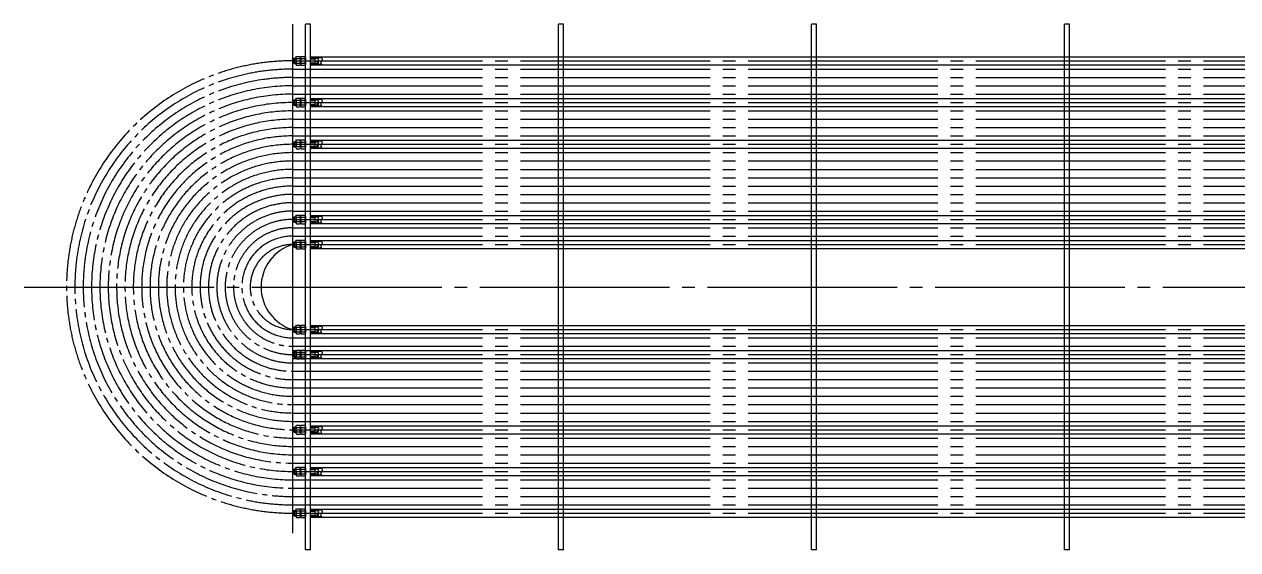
# Model space of a CAD drawing. Header units: millimetres. Extents: x 46644 to 124135, y -32003 to -3110.
# Drawn here: x 118380 to 121258, y -21487 to -20241 of the extents above; entities that cross this region are included whole.
import ezdxf

# ---------------------------------------------------------------- set-up
doc = ezdxf.new("R2010")
doc.units = ezdxf.units.MM
doc.header["$LTSCALE"] = 6
doc.linetypes.add('CENTER', pattern=[18, 15, -1, 1, -1])
for name, color, linetype in [('7_dim', 3, 'Continuous'), ('Center Line', 7, 'CENTER'), ('Slender Real Line', 30, 'Continuous'), ('粗实线', 4, 'Continuous')]:
    doc.layers.add(name, color=color, linetype=linetype)

msp = doc.modelspace()

# ---------------------------------------------------------------- hatches: boundary and pattern name
at = {"layer": 'Slender Real Line'}
h = msp.add_hatch(dxfattribs=at)
h.set_pattern_fill('ANSI31', color=256, scale=0.38, style=0)
h.set_pattern_definition([(45, (113720.0236, -32312.0753), (-0.85312433, 0.85312433), [])])
edge = h.paths.add_edge_path()
edge.add_spline(control_points=[(119076.053, -20327.802), (119077.15, -20328.854), (119079.088, -20330.712), (119076.949, -20333.846), (119076.109, -20333.882)], knot_values=[18.76688496, 18.76688496, 18.76688496, 18.76688496, 24.13478526, 28.249669, 28.249669, 28.249669, 28.249669], degree=3, periodic=0)
edge.add_spline(control_points=[(119076.141, -20327.802), (119075.225, -20328.747), (119073.52, -20330.372), (119075.118, -20333.842), (119076.042, -20333.882)], knot_values=[9.42996722, 9.42996722, 9.42996722, 9.42996722, 14.10494161, 18.65636798, 18.65636798, 18.65636798, 18.65636798], degree=3, periodic=0)
edge.add_line((119076.042, -20333.882), (119076.109, -20333.882))
h = msp.add_hatch(dxfattribs=at)
h.set_pattern_fill('ANSI31', color=256, scale=0.38, style=0)
h.set_pattern_definition([(45, (113720.0236, -32411.0753), (-0.85312433, 0.85312433), [])])
edge = h.paths.add_edge_path()
edge.add_spline(control_points=[(119076.053, -20426.802), (119077.15, -20427.854), (119079.088, -20429.712), (119076.949, -20432.846), (119076.109, -20432.882)], knot_values=[18.76688496, 18.76688496, 18.76688496, 18.76688496, 24.13478526, 28.249669, 28.249669, 28.249669, 28.249669], degree=3, periodic=0)
edge.add_spline(control_points=[(119076.141, -20426.802), (119075.225, -20427.747), (119073.52, -20429.372), (119075.118, -20432.842), (119076.042, -20432.882)], knot_values=[9.42996722, 9.42996722, 9.42996722, 9.42996722, 14.10494161, 18.65636798, 18.65636798, 18.65636798, 18.65636798], degree=3, periodic=0)
edge.add_line((119076.042, -20432.882), (119076.109, -20432.882))
h = msp.add_hatch(dxfattribs=at)
h.set_pattern_fill('ANSI31', color=256, scale=0.38, style=0)
h.set_pattern_definition([(45, (113720.0236, -32510.0753), (-0.85312433, 0.85312433), [])])
edge = h.paths.add_edge_path()
edge.add_spline(control_points=[(119076.053, -20525.802), (119077.15, -20526.854), (119079.088, -20528.712), (119076.949, -20531.846), (119076.109, -20531.882)], knot_values=[18.76688496, 18.76688496, 18.76688496, 18.76688496, 24.13478526, 28.249669, 28.249669, 28.249669, 28.249669], degree=3, periodic=0)
edge.add_spline(control_points=[(119076.141, -20525.802), (119075.225, -20526.747), (119073.52, -20528.372), (119075.118, -20531.842), (119076.042, -20531.882)], knot_values=[9.42996722, 9.42996722, 9.42996722, 9.42996722, 14.10494161, 18.65636798, 18.65636798, 18.65636798, 18.65636798], degree=3, periodic=0)
edge.add_line((119076.042, -20531.882), (119076.109, -20531.882))
h = msp.add_hatch(dxfattribs=at)
h.set_pattern_fill('ANSI31', color=256, scale=0.38, style=0)
h.set_pattern_definition([(45, (113720.0236, -32688.2753), (-0.85312433, 0.85312433), [])])
edge = h.paths.add_edge_path()
edge.add_spline(control_points=[(119076.053, -20704.002), (119077.15, -20705.054), (119079.088, -20706.912), (119076.949, -20710.046), (119076.109, -20710.082)], knot_values=[18.76688496, 18.76688496, 18.76688496, 18.76688496, 24.13478526, 28.249669, 28.249669, 28.249669, 28.249669], degree=3, periodic=0)
edge.add_spline(control_points=[(119076.141, -20704.002), (119075.225, -20704.947), (119073.52, -20706.572), (119075.118, -20710.042), (119076.042, -20710.082)], knot_values=[9.42996722, 9.42996722, 9.42996722, 9.42996722, 14.10494161, 18.65636798, 18.65636798, 18.65636798, 18.65636798], degree=3, periodic=0)
edge.add_line((119076.042, -20710.082), (119076.109, -20710.082))
h = msp.add_hatch(dxfattribs=at)
h.set_pattern_fill('ANSI31', color=256, scale=0.38, style=0)
h.set_pattern_definition([(45, (113720.0236, -32747.6753), (-0.85312433, 0.85312433), [])])
edge = h.paths.add_edge_path()
edge.add_spline(control_points=[(119076.053, -20763.402), (119077.15, -20764.454), (119079.088, -20766.312), (119076.949, -20769.446), (119076.109, -20769.482)], knot_values=[18.76688496, 18.76688496, 18.76688496, 18.76688496, 24.13478526, 28.249669, 28.249669, 28.249669, 28.249669], degree=3, periodic=0)
edge.add_spline(control_points=[(119076.141, -20763.402), (119075.225, -20764.347), (119073.52, -20765.972), (119075.118, -20769.442), (119076.042, -20769.482)], knot_values=[9.42996722, 9.42996722, 9.42996722, 9.42996722, 14.10494161, 18.65636798, 18.65636798, 18.65636798, 18.65636798], degree=3, periodic=0)
edge.add_line((119076.042, -20769.482), (119076.109, -20769.482))
h = msp.add_hatch(dxfattribs=at)
h.set_pattern_fill('ANSI31', color=256, scale=0.38, style=0)
h.set_pattern_definition([(45, (113720.0236, -32949.2733), (-0.85312433, 0.85312433), [])])
edge = h.paths.add_edge_path()
edge.add_spline(control_points=[(119076.053, -20965), (119077.15, -20966.052), (119079.088, -20967.91), (119076.949, -20971.044), (119076.109, -20971.08)], knot_values=[18.76688496, 18.76688496, 18.76688496, 18.76688496, 24.13478526, 28.249669, 28.249669, 28.249669, 28.249669], degree=3, periodic=0)
edge.add_spline(control_points=[(119076.141, -20965), (119075.225, -20965.945), (119073.52, -20967.57), (119075.118, -20971.04), (119076.042, -20971.08)], knot_values=[9.42996722, 9.42996722, 9.42996722, 9.42996722, 14.10494161, 18.65636798, 18.65636798, 18.65636798, 18.65636798], degree=3, periodic=0)
edge.add_line((119076.042, -20971.08), (119076.109, -20971.08))
h = msp.add_hatch(dxfattribs=at)
h.set_pattern_fill('ANSI31', color=256, scale=0.38, style=0)
h.set_pattern_definition([(45, (113720.0236, -33008.6733), (-0.85312433, 0.85312433), [])])
edge = h.paths.add_edge_path()
edge.add_spline(control_points=[(119076.053, -21024.4), (119077.15, -21025.452), (119079.088, -21027.31), (119076.949, -21030.444), (119076.109, -21030.48)], knot_values=[18.76688496, 18.76688496, 18.76688496, 18.76688496, 24.13478526, 28.249669, 28.249669, 28.249669, 28.249669], degree=3, periodic=0)
edge.add_spline(control_points=[(119076.141, -21024.4), (119075.225, -21025.345), (119073.52, -21026.97), (119075.118, -21030.44), (119076.042, -21030.48)], knot_values=[9.42996722, 9.42996722, 9.42996722, 9.42996722, 14.10494161, 18.65636798, 18.65636798, 18.65636798, 18.65636798], degree=3, periodic=0)
edge.add_line((119076.042, -21030.48), (119076.109, -21030.48))
h = msp.add_hatch(dxfattribs=at)
h.set_pattern_fill('ANSI31', color=256, scale=0.38, style=0)
h.set_pattern_definition([(45, (113720.0236, -33186.8733), (-0.85312433, 0.85312433), [])])
edge = h.paths.add_edge_path()
edge.add_spline(control_points=[(119076.053, -21202.6), (119077.15, -21203.652), (119079.088, -21205.51), (119076.949, -21208.644), (119076.109, -21208.68)], knot_values=[18.76688496, 18.76688496, 18.76688496, 18.76688496, 24.13478526, 28.249669, 28.249669, 28.249669, 28.249669], degree=3, periodic=0)
edge.add_spline(control_points=[(119076.141, -21202.6), (119075.225, -21203.545), (119073.52, -21205.17), (119075.118, -21208.64), (119076.042, -21208.68)], knot_values=[9.42996722, 9.42996722, 9.42996722, 9.42996722, 14.10494161, 18.65636798, 18.65636798, 18.65636798, 18.65636798], degree=3, periodic=0)
edge.add_line((119076.042, -21208.68), (119076.109, -21208.68))
h = msp.add_hatch(dxfattribs=at)
h.set_pattern_fill('ANSI31', color=256, scale=0.38, style=0)
h.set_pattern_definition([(45, (113720.0236, -33285.8733), (-0.85312433, 0.85312433), [])])
edge = h.paths.add_edge_path()
edge.add_spline(control_points=[(119076.053, -21301.6), (119077.15, -21302.652), (119079.088, -21304.51), (119076.949, -21307.644), (119076.109, -21307.68)], knot_values=[18.76688496, 18.76688496, 18.76688496, 18.76688496, 24.13478526, 28.249669, 28.249669, 28.249669, 28.249669], degree=3, periodic=0)
edge.add_spline(control_points=[(119076.141, -21301.6), (119075.225, -21302.545), (119073.52, -21304.17), (119075.118, -21307.64), (119076.042, -21307.68)], knot_values=[9.42996722, 9.42996722, 9.42996722, 9.42996722, 14.10494161, 18.65636798, 18.65636798, 18.65636798, 18.65636798], degree=3, periodic=0)
edge.add_line((119076.042, -21307.68), (119076.109, -21307.68))
h = msp.add_hatch(dxfattribs=at)
h.set_pattern_fill('ANSI31', color=256, scale=0.38, style=0)
h.set_pattern_definition([(45, (113720.0236, -33384.8733), (-0.85312433, 0.85312433), [])])
edge = h.paths.add_edge_path()
edge.add_spline(control_points=[(119076.053, -21400.6), (119077.15, -21401.652), (119079.088, -21403.51), (119076.949, -21406.644), (119076.109, -21406.68)], knot_values=[18.76688496, 18.76688496, 18.76688496, 18.76688496, 24.13478526, 28.249669, 28.249669, 28.249669, 28.249669], degree=3, periodic=0)
edge.add_spline(control_points=[(119076.141, -21400.6), (119075.225, -21401.545), (119073.52, -21403.17), (119075.118, -21406.64), (119076.042, -21406.68)], knot_values=[9.42996722, 9.42996722, 9.42996722, 9.42996722, 14.10494161, 18.65636798, 18.65636798, 18.65636798, 18.65636798], degree=3, periodic=0)
edge.add_line((119076.042, -21406.68), (119076.109, -21406.68))

# ---------------------------------------------------------------- linework, layer by layer
at = {"layer": '7_dim', "color": 7}
msp.add_arc((119047.129, -20864.317), 105.419, 106.711992, 253.288008, dxfattribs=at)
at = {"layer": 'Center Line', "color": 6, "ltscale": 5}
for p, q in [((119016.815, -20327.752), (124026.815, -20327.752)), ((119016.815, -20426.752), (124026.815, -20426.752)), ((119016.815, -20525.752), (124026.815, -20525.752)), ((119016.815, -20703.952), (124026.815, -20703.952))]:
    msp.add_line(p, q, dxfattribs=at)
at = {"layer": 'Center Line', "ltscale": 5}
for p, q in [((119016.815, -20347.552), (124026.815, -20347.552)), ((119016.815, -20367.352), (124026.815, -20367.352)), ((119016.815, -20387.152), (124026.815, -20387.152)), ((119016.815, -20406.952), (124026.815, -20406.952)), ((119016.815, -20446.552), (124026.815, -20446.552)), ((119016.815, -20466.352), (124026.815, -20466.352)), ((119016.815, -20486.152), (124026.815, -20486.152)), ((119016.815, -20505.952), (124026.815, -20505.952)), ((119016.815, -20545.552), (124026.815, -20545.552)), ((119016.815, -20565.352), (124026.815, -20565.352)), ((119016.815, -20585.152), (124026.815, -20585.152)), ((119016.815, -20604.952), (124026.815, -20604.952)), ((119016.815, -20624.752), (124026.815, -20624.752)), ((119016.815, -20644.552), (124026.815, -20644.552)), ((119016.815, -20664.352), (124026.815, -20664.352)), ((119016.815, -20684.152), (124026.815, -20684.152)), ((119016.815, -20723.752), (124026.815, -20723.752)), ((119016.815, -20743.552), (124026.815, -20743.552)), ((119016.815, -20763.352), (124026.815, -20763.352)), ((118380.227, -20864.151), (124135.409, -20864.151)), ((119016.815, -20964.95), (124026.815, -20964.95)), ((119016.815, -20984.75), (124026.815, -20984.75)), ((119016.815, -21004.55), (124026.815, -21004.55)), ((119016.815, -21014.85), (124026.815, -21014.85)), ((119016.815, -21024.35), (124026.815, -21024.35)), ((119016.815, -21033.85), (124026.815, -21033.85)), ((119016.815, -21044.15), (124026.815, -21044.15)), ((119016.815, -21063.95), (124026.815, -21063.95)), ((119016.815, -21083.75), (124026.815, -21083.75)), ((119016.815, -21103.55), (124026.815, -21103.55)), ((119016.815, -21123.35), (124026.815, -21123.35)), ((119016.815, -21143.15), (124026.815, -21143.15)), ((119016.815, -21162.95), (124026.815, -21162.95)), ((119016.815, -21182.75), (124026.815, -21182.75)), ((119016.815, -21202.55), (124026.815, -21202.55)), ((119016.815, -21222.35), (124026.815, -21222.35)), ((119016.815, -21242.15), (124026.815, -21242.15)), ((119016.815, -21261.95), (124026.815, -21261.95)), ((119016.815, -21281.75), (124026.815, -21281.75)), ((119016.815, -21301.55), (124026.815, -21301.55)), ((119016.815, -21321.35), (124026.815, -21321.35)), ((119016.815, -21341.15), (124026.815, -21341.15)), ((119016.815, -21360.95), (124026.815, -21360.95)), ((119016.815, -21380.75), (124026.815, -21380.75)), ((119016.815, -21400.55), (124026.815, -21400.55))]:
    msp.add_line(p, q, dxfattribs=at)
at = {"layer": 'Center Line', "ltscale": 2}
for radius in [536.399, 516.599, 496.799, 476.999, 457.199, 437.399, 417.599, 397.799, 377.999, 358.199, 338.399, 318.599, 298.799, 278.999, 259.199, 239.399, 219.599, 199.799, 179.999, 160.199, 140.399, 120.599, 100.799]:
    msp.add_arc((119016.815, -20864.151), radius, 90, 270, dxfattribs=at)
at = {"layer": 'Slender Real Line'}
for p, q in [((119018.695, -20323.192), (119024.319, -20323.192)), ((119018.695, -20332.312), (119024.319, -20332.312)), ((119058.815, -20323.242), (119069.458, -20323.242)), ((119058.815, -20332.362), (119069.458, -20332.362)), ((119018.695, -20422.192), (119024.319, -20422.192)), ((119058.815, -20422.242), (119069.458, -20422.242)), ((119018.695, -20431.312), (119024.319, -20431.312)), ((119058.815, -20431.362), (119069.458, -20431.362)), ((119018.695, -20521.192), (119024.319, -20521.192)), ((119018.695, -20530.312), (119024.319, -20530.312)), ((119058.815, -20521.242), (119069.458, -20521.242)), ((119058.815, -20530.362), (119069.458, -20530.362)), ((119018.695, -20699.392), (119024.319, -20699.392)), ((119018.695, -20708.512), (119024.319, -20708.512)), ((119058.815, -20699.442), (119069.458, -20699.442)), ((119058.815, -20708.562), (119069.458, -20708.562)), ((119018.695, -20758.792), (119024.319, -20758.792)), ((119018.695, -20767.912), (119024.319, -20767.912)), ((119058.815, -20758.842), (119069.458, -20758.842)), ((119058.815, -20767.962), (119069.458, -20767.962)), ((119018.695, -20960.39), (119024.319, -20960.39)), ((119018.695, -20969.51), (119024.319, -20969.51)), ((119058.815, -20960.44), (119069.458, -20960.44)), ((119058.815, -20969.56), (119069.458, -20969.56)), ((119018.695, -21019.79), (119024.319, -21019.79)), ((119018.695, -21028.91), (119024.319, -21028.91)), ((119058.815, -21019.84), (119069.458, -21019.84)), ((119058.815, -21028.96), (119069.458, -21028.96)), ((119018.695, -21197.99), (119024.319, -21197.99)), ((119018.695, -21207.11), (119024.319, -21207.11)), ((119058.815, -21198.04), (119069.458, -21198.04)), ((119058.815, -21207.16), (119069.458, -21207.16)), ((119018.695, -21296.99), (119024.319, -21296.99)), ((119018.695, -21306.11), (119024.319, -21306.11)), ((119058.815, -21297.04), (119069.458, -21297.04)), ((119058.815, -21306.16), (119069.458, -21306.16)), ((119018.695, -21395.99), (119024.319, -21395.99)), ((119018.695, -21405.11), (119024.319, -21405.11)), ((119058.815, -21396.04), (119069.458, -21396.04)), ((119058.815, -21405.16), (119069.458, -21405.16))]:
    msp.add_line(p, q, dxfattribs=at)
for points in [[(119076.341, -20321.722), (119078.137, -20324.483), (119076.141, -20327.802), (119074.345, -20330.867), (119076.042, -20333.882), (119078.038, -20331.366), (119076.053, -20327.802)], [(119083.538, -20318.302), (119086.852, -20323.979), (119083.312, -20332.259), (119086.662, -20337.302)], [(119076.341, -20420.722), (119078.137, -20423.483), (119076.141, -20426.802), (119074.345, -20429.867), (119076.042, -20432.882), (119078.038, -20430.366), (119076.053, -20426.802)], [(119083.538, -20417.302), (119086.852, -20422.979), (119083.312, -20431.259), (119086.662, -20436.302)], [(119083.538, -20516.302), (119086.852, -20521.979), (119083.312, -20530.259), (119086.662, -20535.302)], [(119076.341, -20519.722), (119078.137, -20522.483), (119076.141, -20525.802), (119074.345, -20528.867), (119076.042, -20531.882), (119078.038, -20529.366), (119076.053, -20525.802)], [(119076.341, -20697.922), (119078.137, -20700.683), (119076.141, -20704.002), (119074.345, -20707.067), (119076.042, -20710.082), (119078.038, -20707.566), (119076.053, -20704.002)], [(119083.538, -20694.502), (119086.852, -20700.179), (119083.312, -20708.459), (119086.662, -20713.502)], [(119076.341, -20757.322), (119078.137, -20760.083), (119076.141, -20763.402), (119074.345, -20766.467), (119076.042, -20769.482), (119078.038, -20766.966), (119076.053, -20763.402)], [(119083.538, -20753.902), (119086.852, -20759.579), (119083.312, -20767.859), (119086.662, -20772.902)], [(119076.341, -20958.92), (119078.137, -20961.681), (119076.141, -20965), (119074.345, -20968.065), (119076.042, -20971.08), (119078.038, -20968.564), (119076.053, -20965)], [(119083.538, -20955.5), (119086.852, -20961.177), (119083.312, -20969.457), (119086.662, -20974.5)], [(119076.341, -21018.32), (119078.137, -21021.081), (119076.141, -21024.4), (119074.345, -21027.465), (119076.042, -21030.48), (119078.038, -21027.964), (119076.053, -21024.4)], [(119083.538, -21014.9), (119086.852, -21020.577), (119083.312, -21028.857), (119086.662, -21033.9)], [(119076.341, -21196.52), (119078.137, -21199.281), (119076.141, -21202.6), (119074.345, -21205.665), (119076.042, -21208.68), (119078.038, -21206.164), (119076.053, -21202.6)], [(119083.538, -21193.1), (119086.852, -21198.777), (119083.312, -21207.057), (119086.662, -21212.1)], [(119083.538, -21292.1), (119086.852, -21297.777), (119083.312, -21306.057), (119086.662, -21311.1)], [(119076.341, -21295.52), (119078.137, -21298.281), (119076.141, -21301.6), (119074.345, -21304.665), (119076.042, -21307.68), (119078.038, -21305.164), (119076.053, -21301.6)], [(119076.341, -21394.52), (119078.137, -21397.281), (119076.141, -21400.6), (119074.345, -21403.665), (119076.042, -21406.68), (119078.038, -21404.164), (119076.053, -21400.6)], [(119083.538, -21391.1), (119086.852, -21396.777), (119083.312, -21405.057), (119086.662, -21410.1)]]:
    msp.add_spline(points, degree=3, dxfattribs=at)
at = {"layer": '粗实线'}
for p, q in [((119016.815, -21448.03), (119016.815, -20241.151)), ((119046.815, -21487.151), (119046.815, -20241.151)), ((119058.815, -20241.151), (119046.815, -20241.151)), ((119058.815, -21487.151), (119058.815, -20241.151)), ((119646.815, -21487.151), (119646.815, -20241.151)), ((119658.815, -20241.151), (119646.815, -20241.151)), ((119658.815, -21487.151), (119658.815, -20241.151)), ((120246.815, -21487.151), (120246.815, -20241.151)), ((120258.815, -20241.151), (120246.815, -20241.151)), ((120258.815, -21487.151), (120258.815, -20241.151)), ((120846.815, -21487.151), (120846.815, -20241.151)), ((120858.815, -20241.151), (120846.815, -20241.151)), ((120858.815, -21487.151), (120858.815, -20241.151)), ((119020.215, -20321.672), (119018.695, -20323.192)), ((119018.695, -20323.192), (119018.695, -20332.312)), ((119020.215, -20333.832), (119018.695, -20332.312)), ((119020.215, -20321.672), (119024.319, -20321.672)), ((119020.215, -20321.672), (119020.215, -20333.832)), ((119020.215, -20333.832), (119024.319, -20333.832)), ((119024.319, -20319.853), (119025.839, -20317.221)), ((119024.319, -20319.853), (119024.319, -20335.65)), ((119024.319, -20335.65), (119025.839, -20338.282)), ((119025.839, -20317.221), (119034.047, -20317.221)), ((119025.839, -20322.486), (119034.047, -20322.486)), ((119025.839, -20333.017), (119034.047, -20333.017)), ((119025.839, -20338.282), (119034.047, -20338.282)), ((119035.567, -20319.853), (119034.047, -20317.221)), ((119035.567, -20335.65), (119034.047, -20338.282)), ((119035.567, -20319.853), (119037.087, -20317.221)), ((119035.567, -20319.853), (119035.567, -20335.65)), ((119035.567, -20335.65), (119037.087, -20338.282)), ((119037.087, -20317.221), (119045.295, -20317.221)), ((119037.087, -20322.486), (119045.295, -20322.486)), ((119037.087, -20333.017), (119045.295, -20333.017)), ((119037.087, -20338.282), (119045.295, -20338.282)), ((119046.815, -20319.853), (119045.295, -20317.221)), ((119046.815, -20335.65), (119045.295, -20338.282)), ((119045.89, -20318.252), (119046.815, -20318.252)), ((119045.89, -20337.252), (119046.815, -20337.252)), ((119046.815, -20319.853), (119046.815, -20335.65)), ((119058.804, -20333.878), (119076.33, -20333.878)), ((119058.815, -20318.252), (123873.815, -20318.252)), ((119058.815, -20319.822), (119084.897, -20319.822)), ((119058.815, -20321.722), (119076.341, -20321.722)), ((119058.815, -20335.782), (119085.178, -20335.782)), ((119058.815, -20337.252), (123873.815, -20337.252)), ((119069.458, -20321.722), (119069.458, -20333.878)), ((119020.215, -20420.672), (119018.695, -20422.192)), ((119018.695, -20422.192), (119018.695, -20431.312)), ((119020.215, -20420.672), (119024.319, -20420.672)), ((119020.215, -20420.672), (119020.215, -20432.832)), ((119024.319, -20418.853), (119025.839, -20416.221)), ((119024.319, -20418.853), (119024.319, -20434.65)), ((119025.839, -20416.221), (119034.047, -20416.221)), ((119025.839, -20421.486), (119034.047, -20421.486)), ((119035.567, -20418.853), (119034.047, -20416.221)), ((119035.567, -20418.853), (119037.087, -20416.221)), ((119035.567, -20418.853), (119035.567, -20434.65)), ((119037.087, -20416.221), (119045.295, -20416.221)), ((119037.087, -20421.486), (119045.295, -20421.486)), ((119046.815, -20418.853), (119045.295, -20416.221)), ((119045.89, -20417.252), (119046.815, -20417.252)), ((119046.815, -20418.853), (119046.815, -20434.65)), ((119058.815, -20417.252), (123873.815, -20417.252)), ((119058.815, -20418.822), (119084.897, -20418.822)), ((119058.815, -20420.722), (119076.341, -20420.722)), ((119069.458, -20420.722), (119069.458, -20432.878)), ((119020.215, -20432.832), (119018.695, -20431.312)), ((119020.215, -20432.832), (119024.319, -20432.832)), ((119024.319, -20434.65), (119025.839, -20437.282)), ((119025.839, -20432.017), (119034.047, -20432.017)), ((119025.839, -20437.282), (119034.047, -20437.282)), ((119035.567, -20434.65), (119034.047, -20437.282)), ((119035.567, -20434.65), (119037.087, -20437.282)), ((119037.087, -20432.017), (119045.295, -20432.017)), ((119037.087, -20437.282), (119045.295, -20437.282)), ((119046.815, -20434.65), (119045.295, -20437.282)), ((119045.89, -20436.252), (119046.815, -20436.252)), ((119058.804, -20432.878), (119076.33, -20432.878)), ((119058.815, -20434.782), (119085.178, -20434.782)), ((119058.815, -20436.252), (123873.815, -20436.252)), ((119024.319, -20517.853), (119025.839, -20515.221)), ((119025.839, -20515.221), (119034.047, -20515.221)), ((119035.567, -20517.853), (119034.047, -20515.221)), ((119035.567, -20517.853), (119037.087, -20515.221)), ((119037.087, -20515.221), (119045.295, -20515.221)), ((119046.815, -20517.853), (119045.295, -20515.221)), ((119045.89, -20516.252), (119046.815, -20516.252)), ((119058.815, -20516.252), (123873.815, -20516.252)), ((119020.215, -20519.672), (119018.695, -20521.192)), ((119018.695, -20521.192), (119018.695, -20530.312)), ((119020.215, -20531.832), (119018.695, -20530.312)), ((119020.215, -20519.672), (119024.319, -20519.672)), ((119020.215, -20519.672), (119020.215, -20531.832)), ((119020.215, -20531.832), (119024.319, -20531.832)), ((119024.319, -20517.853), (119024.319, -20533.65)), ((119024.319, -20533.65), (119025.839, -20536.282)), ((119025.839, -20520.486), (119034.047, -20520.486)), ((119025.839, -20531.017), (119034.047, -20531.017)), ((119025.839, -20536.282), (119034.047, -20536.282)), ((119035.567, -20533.65), (119034.047, -20536.282)), ((119035.567, -20517.853), (119035.567, -20533.65)), ((119035.567, -20533.65), (119037.087, -20536.282)), ((119037.087, -20520.486), (119045.295, -20520.486)), ((119037.087, -20531.017), (119045.295, -20531.017)), ((119037.087, -20536.282), (119045.295, -20536.282)), ((119046.815, -20533.65), (119045.295, -20536.282)), ((119045.89, -20535.252), (119046.815, -20535.252)), ((119046.815, -20517.853), (119046.815, -20533.65)), ((119058.804, -20531.878), (119076.33, -20531.878)), ((119058.815, -20517.822), (119084.897, -20517.822)), ((119058.815, -20519.722), (119076.341, -20519.722)), ((119058.815, -20533.782), (119085.178, -20533.782)), ((119058.815, -20535.252), (123873.815, -20535.252)), ((119069.458, -20519.722), (119069.458, -20531.878)), ((119020.215, -20697.872), (119018.695, -20699.392)), ((119018.695, -20699.392), (119018.695, -20708.512)), ((119020.215, -20710.032), (119018.695, -20708.512)), ((119020.215, -20697.872), (119024.319, -20697.872)), ((119020.215, -20697.872), (119020.215, -20710.032)), ((119020.215, -20710.032), (119024.319, -20710.032)), ((119024.319, -20696.053), (119025.839, -20693.421)), ((119024.319, -20696.053), (119024.319, -20711.85)), ((119024.319, -20711.85), (119025.839, -20714.482)), ((119025.839, -20693.421), (119034.047, -20693.421)), ((119025.839, -20698.686), (119034.047, -20698.686)), ((119025.839, -20709.217), (119034.047, -20709.217)), ((119025.839, -20714.482), (119034.047, -20714.482)), ((119035.567, -20696.053), (119034.047, -20693.421)), ((119035.567, -20711.85), (119034.047, -20714.482)), ((119035.567, -20696.053), (119037.087, -20693.421)), ((119035.567, -20696.053), (119035.567, -20711.85)), ((119035.567, -20711.85), (119037.087, -20714.482)), ((119037.087, -20693.421), (119045.295, -20693.421)), ((119037.087, -20698.686), (119045.295, -20698.686)), ((119037.087, -20709.217), (119045.295, -20709.217)), ((119037.087, -20714.482), (119045.295, -20714.482)), ((119046.815, -20696.053), (119045.295, -20693.421)), ((119046.815, -20711.85), (119045.295, -20714.482)), ((119045.89, -20694.452), (119046.815, -20694.452)), ((119045.89, -20713.452), (119046.815, -20713.452)), ((119046.815, -20696.053), (119046.815, -20711.85)), ((119058.804, -20710.078), (119076.33, -20710.078)), ((119058.815, -20694.452), (123873.815, -20694.452)), ((119058.815, -20696.022), (119084.897, -20696.022)), ((119058.815, -20697.922), (119076.341, -20697.922)), ((119058.815, -20711.982), (119085.178, -20711.982)), ((119058.815, -20713.452), (123873.815, -20713.452)), ((119069.458, -20697.922), (119069.458, -20710.078)), ((119020.215, -20757.272), (119018.695, -20758.792)), ((119018.695, -20758.792), (119018.695, -20767.912)), ((119020.215, -20769.432), (119018.695, -20767.912)), ((119020.215, -20757.272), (119024.319, -20757.272)), ((119020.215, -20757.272), (119020.215, -20769.432)), ((119020.215, -20769.432), (119024.319, -20769.432)), ((119024.319, -20755.453), (119025.839, -20752.821)), ((119024.319, -20755.453), (119024.319, -20771.25)), ((119024.319, -20771.25), (119025.839, -20773.882)), ((119025.839, -20752.821), (119034.047, -20752.821)), ((119025.839, -20758.086), (119034.047, -20758.086)), ((119025.839, -20768.617), (119034.047, -20768.617)), ((119025.839, -20773.882), (119034.047, -20773.882)), ((119035.567, -20755.453), (119034.047, -20752.821)), ((119035.567, -20771.25), (119034.047, -20773.882)), ((119035.567, -20755.453), (119037.087, -20752.821)), ((119035.567, -20755.453), (119035.567, -20771.25)), ((119035.567, -20771.25), (119037.087, -20773.882)), ((119037.087, -20752.821), (119045.295, -20752.821)), ((119037.087, -20758.086), (119045.295, -20758.086)), ((119037.087, -20768.617), (119045.295, -20768.617)), ((119037.087, -20773.882), (119045.295, -20773.882)), ((119046.815, -20755.453), (119045.295, -20752.821)), ((119046.815, -20771.25), (119045.295, -20773.882)), ((119045.89, -20753.852), (119046.815, -20753.852)), ((119045.89, -20772.852), (119046.815, -20772.852)), ((119046.815, -20755.453), (119046.815, -20771.25)), ((119058.804, -20769.478), (119076.33, -20769.478)), ((119058.815, -20753.852), (123873.815, -20753.852)), ((119058.815, -20755.422), (119084.897, -20755.422)), ((119058.815, -20757.322), (119076.341, -20757.322)), ((119058.815, -20771.382), (119085.178, -20771.382)), ((119058.815, -20772.852), (123873.815, -20772.852)), ((119069.458, -20757.322), (119069.458, -20769.478)), ((119020.215, -20958.87), (119018.695, -20960.39)), ((119018.695, -20960.39), (119018.695, -20969.51)), ((119020.215, -20971.03), (119018.695, -20969.51)), ((119020.215, -20958.87), (119024.319, -20958.87)), ((119020.215, -20958.87), (119020.215, -20971.03)), ((119020.215, -20971.03), (119024.319, -20971.03)), ((119024.319, -20957.051), (119025.839, -20954.419)), ((119024.319, -20957.051), (119024.319, -20972.848)), ((119024.319, -20972.848), (119025.839, -20975.48)), ((119025.839, -20954.419), (119034.047, -20954.419)), ((119025.839, -20959.684), (119034.047, -20959.684)), ((119025.839, -20970.215), (119034.047, -20970.215)), ((119025.839, -20975.48), (119034.047, -20975.48)), ((119035.567, -20957.051), (119034.047, -20954.419)), ((119035.567, -20972.848), (119034.047, -20975.48)), ((119035.567, -20957.051), (119037.087, -20954.419)), ((119035.567, -20957.051), (119035.567, -20972.848)), ((119035.567, -20972.848), (119037.087, -20975.48)), ((119037.087, -20954.419), (119045.295, -20954.419)), ((119037.087, -20959.684), (119045.295, -20959.684)), ((119037.087, -20970.215), (119045.295, -20970.215)), ((119037.087, -20975.48), (119045.295, -20975.48)), ((119046.815, -20957.051), (119045.295, -20954.419)), ((119046.815, -20972.848), (119045.295, -20975.48)), ((119045.89, -20955.45), (119046.815, -20955.45)), ((119045.89, -20974.45), (119046.815, -20974.45)), ((119046.815, -20957.051), (119046.815, -20972.848)), ((119058.804, -20971.076), (119076.33, -20971.076)), ((119058.815, -20955.45), (123873.815, -20955.45)), ((119058.815, -20957.02), (119084.897, -20957.02)), ((119058.815, -20958.92), (119076.341, -20958.92)), ((119058.815, -20972.98), (119085.178, -20972.98)), ((119058.815, -20974.45), (123873.815, -20974.45)), ((119069.458, -20958.92), (119069.458, -20971.076)), ((119020.215, -21018.27), (119018.695, -21019.79)), ((119018.695, -21019.79), (119018.695, -21028.91)), ((119020.215, -21030.43), (119018.695, -21028.91)), ((119020.215, -21018.27), (119024.319, -21018.27)), ((119020.215, -21018.27), (119020.215, -21030.43)), ((119020.215, -21030.43), (119024.319, -21030.43)), ((119024.319, -21016.451), (119025.839, -21013.819)), ((119024.319, -21016.451), (119024.319, -21032.248)), ((119024.319, -21032.248), (119025.839, -21034.88)), ((119025.839, -21013.819), (119034.047, -21013.819)), ((119025.839, -21019.084), (119034.047, -21019.084)), ((119025.839, -21029.615), (119034.047, -21029.615)), ((119025.839, -21034.88), (119034.047, -21034.88)), ((119035.567, -21016.451), (119034.047, -21013.819)), ((119035.567, -21032.248), (119034.047, -21034.88)), ((119035.567, -21016.451), (119037.087, -21013.819)), ((119035.567, -21016.451), (119035.567, -21032.248)), ((119035.567, -21032.248), (119037.087, -21034.88)), ((119037.087, -21013.819), (119045.295, -21013.819)), ((119037.087, -21019.084), (119045.295, -21019.084)), ((119037.087, -21029.615), (119045.295, -21029.615)), ((119037.087, -21034.88), (119045.295, -21034.88)), ((119046.815, -21016.451), (119045.295, -21013.819)), ((119046.815, -21032.248), (119045.295, -21034.88)), ((119045.89, -21014.85), (119046.815, -21014.85)), ((119045.89, -21033.85), (119046.815, -21033.85)), ((119046.815, -21016.451), (119046.815, -21032.248)), ((119058.804, -21030.476), (119076.33, -21030.476)), ((119058.815, -21014.85), (123873.815, -21014.85)), ((119058.815, -21016.42), (119084.897, -21016.42)), ((119058.815, -21018.32), (119076.341, -21018.32)), ((119058.815, -21032.38), (119085.178, -21032.38)), ((119058.815, -21033.85), (123873.815, -21033.85)), ((119069.458, -21018.32), (119069.458, -21030.476)), ((119020.215, -21196.47), (119018.695, -21197.99)), ((119018.695, -21197.99), (119018.695, -21207.11)), ((119020.215, -21208.63), (119018.695, -21207.11)), ((119020.215, -21196.47), (119024.319, -21196.47)), ((119020.215, -21196.47), (119020.215, -21208.63)), ((119024.319, -21194.651), (119025.839, -21192.019)), ((119024.319, -21194.651), (119024.319, -21210.448)), ((119025.839, -21192.019), (119034.047, -21192.019)), ((119025.839, -21197.284), (119034.047, -21197.284)), ((119025.839, -21207.815), (119034.047, -21207.815)), ((119035.567, -21194.651), (119034.047, -21192.019)), ((119035.567, -21194.651), (119037.087, -21192.019)), ((119035.567, -21194.651), (119035.567, -21210.448)), ((119037.087, -21192.019), (119045.295, -21192.019)), ((119037.087, -21197.284), (119045.295, -21197.284)), ((119037.087, -21207.815), (119045.295, -21207.815)), ((119046.815, -21194.651), (119045.295, -21192.019)), ((119045.89, -21193.05), (119046.815, -21193.05)), ((119046.815, -21194.651), (119046.815, -21210.448)), ((119058.815, -21193.05), (123873.815, -21193.05)), ((119058.815, -21194.62), (119084.897, -21194.62)), ((119058.815, -21196.52), (119076.341, -21196.52)), ((119069.458, -21196.52), (119069.458, -21208.676)), ((119020.215, -21208.63), (119024.319, -21208.63)), ((119024.319, -21210.448), (119025.839, -21213.08)), ((119025.839, -21213.08), (119034.047, -21213.08)), ((119035.567, -21210.448), (119034.047, -21213.08)), ((119035.567, -21210.448), (119037.087, -21213.08)), ((119037.087, -21213.08), (119045.295, -21213.08)), ((119046.815, -21210.448), (119045.295, -21213.08)), ((119045.89, -21212.05), (119046.815, -21212.05)), ((119058.804, -21208.676), (119076.33, -21208.676)), ((119058.815, -21210.58), (119085.178, -21210.58)), ((119058.815, -21212.05), (123873.815, -21212.05)), ((119024.319, -21293.651), (119025.839, -21291.019)), ((119024.319, -21293.651), (119024.319, -21309.448)), ((119025.839, -21291.019), (119034.047, -21291.019)), ((119035.567, -21293.651), (119034.047, -21291.019)), ((119035.567, -21293.651), (119037.087, -21291.019)), ((119035.567, -21293.651), (119035.567, -21309.448)), ((119037.087, -21291.019), (119045.295, -21291.019)), ((119046.815, -21293.651), (119045.295, -21291.019)), ((119045.89, -21292.05), (119046.815, -21292.05)), ((119046.815, -21293.651), (119046.815, -21309.448)), ((119058.815, -21292.05), (123873.815, -21292.05)), ((119058.815, -21293.62), (119084.897, -21293.62)), ((119020.215, -21295.47), (119018.695, -21296.99)), ((119018.695, -21296.99), (119018.695, -21306.11)), ((119020.215, -21307.63), (119018.695, -21306.11)), ((119020.215, -21295.47), (119024.319, -21295.47)), ((119020.215, -21295.47), (119020.215, -21307.63)), ((119020.215, -21307.63), (119024.319, -21307.63)), ((119024.319, -21309.448), (119025.839, -21312.08)), ((119025.839, -21296.284), (119034.047, -21296.284)), ((119025.839, -21306.815), (119034.047, -21306.815)), ((119025.839, -21312.08), (119034.047, -21312.08)), ((119035.567, -21309.448), (119034.047, -21312.08)), ((119035.567, -21309.448), (119037.087, -21312.08)), ((119037.087, -21296.284), (119045.295, -21296.284)), ((119037.087, -21306.815), (119045.295, -21306.815)), ((119037.087, -21312.08), (119045.295, -21312.08)), ((119046.815, -21309.448), (119045.295, -21312.08)), ((119045.89, -21311.05), (119046.815, -21311.05)), ((119058.804, -21307.676), (119076.33, -21307.676)), ((119058.815, -21295.52), (119076.341, -21295.52)), ((119058.815, -21309.58), (119085.178, -21309.58)), ((119058.815, -21311.05), (123873.815, -21311.05)), ((119069.458, -21295.52), (119069.458, -21307.676)), ((119020.215, -21394.47), (119018.695, -21395.99)), ((119018.695, -21395.99), (119018.695, -21405.11)), ((119020.215, -21406.63), (119018.695, -21405.11)), ((119020.215, -21394.47), (119024.319, -21394.47)), ((119020.215, -21394.47), (119020.215, -21406.63)), ((119020.215, -21406.63), (119024.319, -21406.63)), ((119024.319, -21392.651), (119025.839, -21390.019)), ((119024.319, -21392.651), (119024.319, -21408.448)), ((119024.319, -21408.448), (119025.839, -21411.08)), ((119025.839, -21390.019), (119034.047, -21390.019)), ((119025.839, -21395.284), (119034.047, -21395.284)), ((119025.839, -21405.815), (119034.047, -21405.815)), ((119035.567, -21392.651), (119034.047, -21390.019)), ((119035.567, -21408.448), (119034.047, -21411.08)), ((119035.567, -21392.651), (119037.087, -21390.019)), ((119035.567, -21392.651), (119035.567, -21408.448)), ((119035.567, -21408.448), (119037.087, -21411.08)), ((119037.087, -21390.019), (119045.295, -21390.019)), ((119037.087, -21395.284), (119045.295, -21395.284)), ((119037.087, -21405.815), (119045.295, -21405.815)), ((119046.815, -21392.651), (119045.295, -21390.019)), ((119046.815, -21408.448), (119045.295, -21411.08)), ((119045.89, -21391.05), (119046.815, -21391.05)), ((119046.815, -21392.651), (119046.815, -21408.448)), ((119058.804, -21406.676), (119076.33, -21406.676)), ((119058.815, -21391.05), (123873.815, -21391.05)), ((119058.815, -21392.62), (119084.897, -21392.62)), ((119058.815, -21394.52), (119076.341, -21394.52)), ((119058.815, -21408.58), (119085.178, -21408.58)), ((119069.458, -21394.52), (119069.458, -21406.676)), ((119025.839, -21411.08), (119034.047, -21411.08)), ((119037.087, -21411.08), (119045.295, -21411.08)), ((119045.89, -21410.05), (119046.815, -21410.05)), ((119058.815, -21410.05), (123873.815, -21410.05)), ((119058.815, -21487.151), (119046.815, -21487.151)), ((119658.815, -21487.151), (119646.815, -21487.151)), ((120258.815, -21487.151), (120246.815, -21487.151)), ((120858.815, -21487.151), (120846.815, -21487.151))]:
    msp.add_line(p, q, dxfattribs=at)
for centre, radius, start, end in [((119027.359, -20319.853), 3.04, 180, 240), ((119034.199, -20327.752), 9.88, 147.795772, 212.204228), ((119027.359, -20335.65), 3.04, 120, 180), ((119032.527, -20319.853), 3.04, 300, 0), ((119025.687, -20327.752), 9.88, 327.795772, 32.204228), ((119032.527, -20335.65), 3.04, 0, 60), ((119038.607, -20319.853), 3.04, 180, 240), ((119045.447, -20327.752), 9.88, 147.795772, 212.204228), ((119038.607, -20335.65), 3.04, 120, 180), ((119043.775, -20319.853), 3.04, 300, 0), ((119036.935, -20327.752), 9.88, 327.795772, 32.204228), ((119043.775, -20335.65), 3.04, 0, 60), ((119027.359, -20418.853), 3.04, 180, 240), ((119034.199, -20426.752), 9.88, 147.795772, 212.204228), ((119032.527, -20418.853), 3.04, 300, 0), ((119025.687, -20426.752), 9.88, 327.795772, 32.204228), ((119038.607, -20418.853), 3.04, 180, 240), ((119045.447, -20426.752), 9.88, 147.795772, 212.204228), ((119043.775, -20418.853), 3.04, 300, 0), ((119036.935, -20426.752), 9.88, 327.795772, 32.204228), ((119027.359, -20434.65), 3.04, 120, 180), ((119032.527, -20434.65), 3.04, 0, 60), ((119038.607, -20434.65), 3.04, 120, 180), ((119043.775, -20434.65), 3.04, 0, 60), ((119027.359, -20517.853), 3.04, 180, 240), ((119034.199, -20525.752), 9.88, 147.795772, 212.204228), ((119027.359, -20533.65), 3.04, 120, 180), ((119032.527, -20517.853), 3.04, 300, 0), ((119025.687, -20525.752), 9.88, 327.795772, 32.204228), ((119032.527, -20533.65), 3.04, 0, 60), ((119038.607, -20517.853), 3.04, 180, 240), ((119045.447, -20525.752), 9.88, 147.795772, 212.204228), ((119038.607, -20533.65), 3.04, 120, 180), ((119043.775, -20517.853), 3.04, 300, 0), ((119036.935, -20525.752), 9.88, 327.795772, 32.204228), ((119043.775, -20533.65), 3.04, 0, 60), ((119027.359, -20696.053), 3.04, 180, 240), ((119034.199, -20703.952), 9.88, 147.795772, 212.204228), ((119027.359, -20711.85), 3.04, 120, 180), ((119032.527, -20696.053), 3.04, 300, 0), ((119025.687, -20703.952), 9.88, 327.795772, 32.204228), ((119032.527, -20711.85), 3.04, 0, 60), ((119038.607, -20696.053), 3.04, 180, 240), ((119045.447, -20703.952), 9.88, 147.795772, 212.204228), ((119038.607, -20711.85), 3.04, 120, 180), ((119043.775, -20696.053), 3.04, 300, 0), ((119036.935, -20703.952), 9.88, 327.795772, 32.204228), ((119043.775, -20711.85), 3.04, 0, 60), ((119027.359, -20755.453), 3.04, 180, 240), ((119034.199, -20763.352), 9.88, 147.795772, 212.204228), ((119027.359, -20771.25), 3.04, 120, 180), ((119032.527, -20755.453), 3.04, 300, 0), ((119025.687, -20763.352), 9.88, 327.795772, 32.204228), ((119032.527, -20771.25), 3.04, 0, 60), ((119038.607, -20755.453), 3.04, 180, 240), ((119045.447, -20763.352), 9.88, 147.795772, 212.204228), ((119038.607, -20771.25), 3.04, 120, 180), ((119043.775, -20755.453), 3.04, 300, 0), ((119036.935, -20763.352), 9.88, 327.795772, 32.204228), ((119043.775, -20771.25), 3.04, 0, 60), ((119027.359, -20957.051), 3.04, 180, 240), ((119034.199, -20964.95), 9.88, 147.795772, 212.204228), ((119027.359, -20972.848), 3.04, 120, 180), ((119032.527, -20957.051), 3.04, 300, 0), ((119025.687, -20964.95), 9.88, 327.795772, 32.204228), ((119032.527, -20972.848), 3.04, 0, 60), ((119038.607, -20957.051), 3.04, 180, 240), ((119045.447, -20964.95), 9.88, 147.795772, 212.204228), ((119038.607, -20972.848), 3.04, 120, 180), ((119043.775, -20957.051), 3.04, 300, 0), ((119036.935, -20964.95), 9.88, 327.795772, 32.204228), ((119043.775, -20972.848), 3.04, 0, 60), ((119027.359, -21016.451), 3.04, 180, 240), ((119034.199, -21024.35), 9.88, 147.795772, 212.204228), ((119027.359, -21032.248), 3.04, 120, 180), ((119032.527, -21016.451), 3.04, 300, 0), ((119025.687, -21024.35), 9.88, 327.795772, 32.204228), ((119032.527, -21032.248), 3.04, 0, 60), ((119038.607, -21016.451), 3.04, 180, 240), ((119045.447, -21024.35), 9.88, 147.795772, 212.204228), ((119038.607, -21032.248), 3.04, 120, 180), ((119043.775, -21016.451), 3.04, 300, 0), ((119036.935, -21024.35), 9.88, 327.795772, 32.204228), ((119043.775, -21032.248), 3.04, 0, 60), ((119027.359, -21194.651), 3.04, 180, 240), ((119034.199, -21202.55), 9.88, 147.795772, 212.204228), ((119027.359, -21210.448), 3.04, 120, 180), ((119032.527, -21194.651), 3.04, 300, 0), ((119025.687, -21202.55), 9.88, 327.795772, 32.204228), ((119032.527, -21210.448), 3.04, 0, 60), ((119038.607, -21194.651), 3.04, 180, 240), ((119045.447, -21202.55), 9.88, 147.795772, 212.204228), ((119038.607, -21210.448), 3.04, 120, 180), ((119043.775, -21194.651), 3.04, 300, 0), ((119036.935, -21202.55), 9.88, 327.795772, 32.204228), ((119043.775, -21210.448), 3.04, 0, 60), ((119027.359, -21293.651), 3.04, 180, 240), ((119032.527, -21293.651), 3.04, 300, 0), ((119038.607, -21293.651), 3.04, 180, 240), ((119043.775, -21293.651), 3.04, 300, 0), ((119034.199, -21301.55), 9.88, 147.795772, 212.204228), ((119027.359, -21309.448), 3.04, 120, 180), ((119025.687, -21301.55), 9.88, 327.795772, 32.204228), ((119032.527, -21309.448), 3.04, 0, 60), ((119045.447, -21301.55), 9.88, 147.795772, 212.204228), ((119038.607, -21309.448), 3.04, 120, 180), ((119036.935, -21301.55), 9.88, 327.795772, 32.204228), ((119043.775, -21309.448), 3.04, 0, 60), ((119027.359, -21392.651), 3.04, 180, 240), ((119034.199, -21400.55), 9.88, 147.795772, 212.204228), ((119027.359, -21408.448), 3.04, 120, 180), ((119032.527, -21392.651), 3.04, 300, 0), ((119025.687, -21400.55), 9.88, 327.795772, 32.204228), ((119032.527, -21408.448), 3.04, 0, 60), ((119038.607, -21392.651), 3.04, 180, 240), ((119045.447, -21400.55), 9.88, 147.795772, 212.204228), ((119038.607, -21408.448), 3.04, 120, 180), ((119043.775, -21392.651), 3.04, 300, 0), ((119036.935, -21400.55), 9.88, 327.795772, 32.204228), ((119043.775, -21408.448), 3.04, 0, 60)]:
    msp.add_arc(centre, radius, start, end, dxfattribs=at)

doc.saveas('drawing.dxf')
